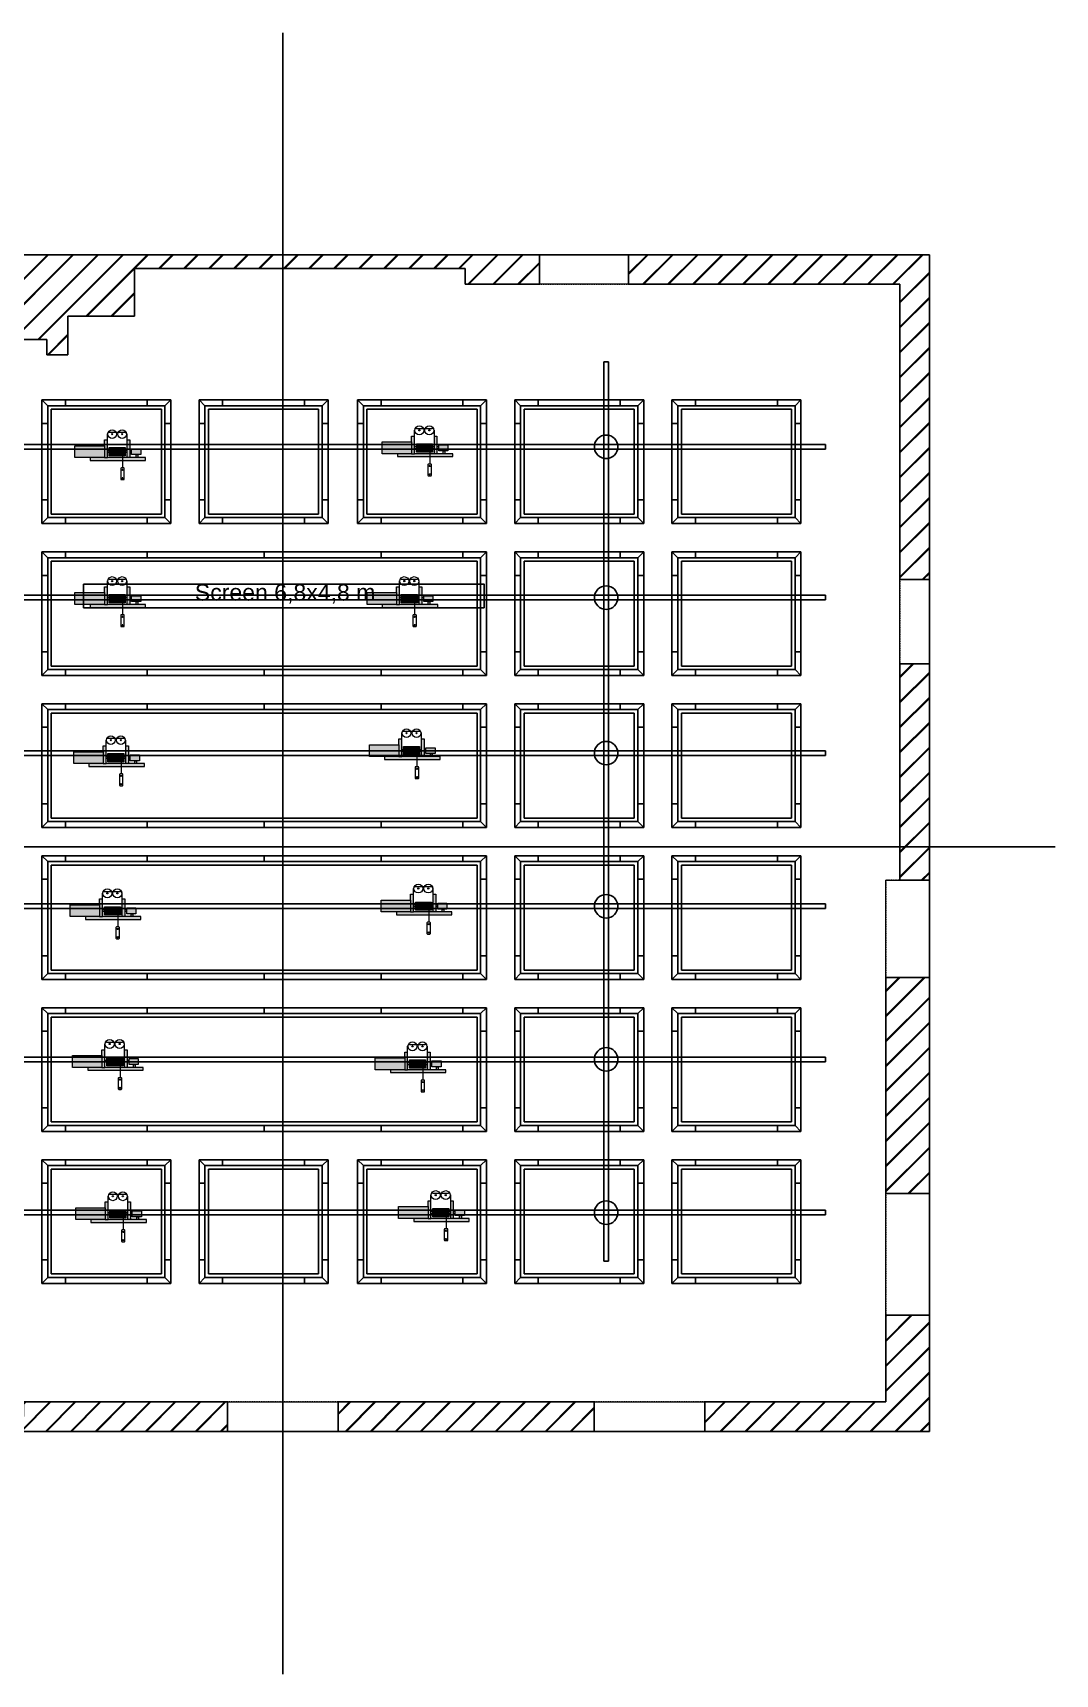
# Model space of a CAD drawing. Header units: millimetres. Extents: x -520232 to 211296, y -156633 to 78411.
# Drawn here: x -449827 to -432467, y -127379 to -99516 of the extents above; entities that cross this region are included whole.
import ezdxf

# ---------------------------------------------------------------- set-up
doc = ezdxf.new("R2010")
doc.units = ezdxf.units.MM
doc.linetypes.add('ACAD_ISO03W100', pattern=[30, 12, -18])
for name, color, linetype in [('Декорации', 10, 'Continuous'), ('Колосники', 7, 'Continuous'), ('Моторы', 7, 'Continuous'), ('Оси', 7, 'Continuous'), ('План планшет1', 7, 'Continuous'), ('Продольный разрез', 7, 'Continuous')]:
    doc.layers.add(name, color=color, linetype=linetype)
doc.styles.get("Standard").update_dxf_attribs({"font": 'arial.ttf', "height": 300})
pattern_1 = [(45, (-481189.7, -125559.94), (-212.132, 212.132), []), (45, (-481179.7, -125559.94), (-212.132, 212.132), []), (45, (-481169.7, -125559.94), (-212.132, 212.132), [])]

# ---------------------------------------------------------------- blocks, each defined once
blk = doc.blocks.new('Лебедка большого зала')
at = {"layer": 'Продольный разрез', "lineweight": 13, "true_color": 0x636466}
h = blk.add_hatch(color=251, dxfattribs=at)
h.dxf.hatch_style = 1
h.paths.add_polyline_path([(21138, 35398), (21088, 35398), (21088, 35298), (21088, 35098), (21138, 35098)])
h.paths.add_polyline_path([(21518, 35398), (21468, 35398), (21468, 35098), (21518, 35098)])
h.paths.add_polyline_path([(21788, 35098), (21518, 35098), (21468, 35098), (21138, 35098), (21088, 35098), (20846, 35098), (20846, 35048), (21788, 35048)])
h.paths.add_polyline_path([(21654, 35146), (21625, 35146), (21625, 35098), (21654, 35098)])
at = {"layer": 'Продольный разрез', "lineweight": 13, "true_color": 0xc7c8ca}
h = blk.add_hatch(color=9, dxfattribs=at)
h.dxf.hatch_style = 1
h.paths.add_polyline_path([(21088, 35298), (20588, 35298), (20588, 35098), (21088, 35098)])
h.paths.add_polyline_path([(21705, 35246), (21549, 35246), (21549, 35146), (21705, 35146)])
at = {"layer": 'Продольный разрез', "lineweight": 13}
h = blk.add_hatch(dxfattribs=at)
h.set_pattern_fill('GOST_WOOD', color=256, scale=5)
h.set_pattern_definition([(90, (-784.154, -3097.286), (30, -2e-15), [50, -10]), (90, (-774.154, -3107.286), (30, -2e-15), [30, -7.5, 15, -7.5]), (90, (-764.154, -3122.286), (30, -2e-15), [50, -10])])
h.paths.add_polyline_path([(21441, 35266), (21169, 35266), (21169, 35126), (21441, 35126)])
for p, q in [((21088, 35298), (21088, 35398)), ((21088, 35398), (21138, 35398)), ((21138, 35098), (21138, 35497)), ((21168, 35527), (21438, 35527)), ((21468, 35497), (21468, 35098)), ((21468, 35398), (21518, 35398)), ((21518, 35398), (21518, 35098)), ((20588, 35098), (20588, 35298)), ((20588, 35298), (21088, 35298)), ((21088, 35298), (21088, 35098)), ((21169, 35213), (21138, 35213)), ((21169, 35183), (21138, 35183)), ((21169, 35126), (21169, 35266)), ((21169, 35266), (21441, 35266)), ((21441, 35126), (21169, 35126)), ((21395, 35126), (21395, 34922)), ((21441, 35266), (21441, 35126)), ((21468, 35213), (21441, 35213)), ((21468, 35183), (21441, 35183)), ((21549, 35213), (21518, 35213)), ((21549, 35183), (21518, 35183)), ((21549, 35146), (21549, 35246)), ((21549, 35246), (21705, 35246)), ((21705, 35146), (21549, 35146)), ((21625, 35098), (21625, 35146)), ((21625, 35146), (21654, 35146)), ((21654, 35146), (21654, 35098)), ((21705, 35246), (21705, 35146)), ((21088, 35098), (20588, 35098)), ((20846, 35098), (20846, 35048)), ((20846, 35048), (21788, 35048)), ((21088, 35098), (21138, 35098)), ((21468, 35098), (21138, 35098)), ((21365, 34912), (21365, 34732)), ((21415, 34922), (21375, 34922)), ((21425, 34732), (21425, 34912)), ((21518, 35098), (21468, 35098)), ((21788, 35098), (21518, 35098)), ((21788, 35048), (21788, 35098)), ((21375, 34722), (21415, 34722))]:
    blk.add_line(p, q, dxfattribs=at)
for centre, radius in [((21219, 35494), 75), ((21219, 35494), 10), ((21389, 35494), 75), ((21389, 35494), 10), ((21395, 34889), 10.8), ((21395, 34748), 10.8)]:
    blk.add_circle(centre, radius, dxfattribs=at)
for centre, radius, start, end in [((21168, 35497), 30, 90, 180), ((21438, 35497), 30, 0, 90), ((21375, 34912), 10, 90, 180), ((21415, 34912), 10, 0, 90), ((21375, 34732), 10, 180, 270), ((21415, 34732), 10, 270, 0)]:
    blk.add_arc(centre, radius, start, end, dxfattribs=at)

msp = doc.modelspace()

# ---------------------------------------------------------------- hatches: boundary and pattern name
at = {"layer": 'План планшет1'}
h = msp.add_hatch(dxfattribs=at)
h.set_pattern_fill('JIS_RC_30', color=254, scale=10, style=0)
h.set_pattern_definition(pattern_1)
h.paths.add_polyline_path([(-441223.348, -103283.299), (-456823.348, -103283.299), (-456823.348, -123258.299), (-434603.348, -123258.299), (-434603.348, -121287.299), (-435341.348, -121287.299), (-435341.348, -122758.299), (-438417.348, -122758.299), (-438417.348, -123258.299), (-440294.348, -123258.299), (-440294.348, -122758.299), (-444642.348, -122758.299), (-444642.348, -123258.299), (-446521.348, -123258.299), (-446521.348, -122758.299), (-449979.348, -122758.299), (-449979.348, -123005.299), (-455222.348, -123005.299), (-455222.348, -122758.299), (-456323.348, -122758.299), (-456323.348, -104720.299), (-449590.348, -104720.299), (-449590.348, -104980.299), (-449231.348, -104980.299), (-449231.348, -104326.299), (-448099.348, -104326.299), (-448099.348, -103515.299), (-442483.348, -103515.299), (-442483.348, -103783.299), (-441223.348, -103783.299)])
h = msp.add_hatch(dxfattribs=at)
h.set_pattern_fill('JIS_RC_30', color=254, scale=10, style=0)
h.set_pattern_definition(pattern_1)
h.paths.add_polyline_path([(-439711.348, -103283.299), (-439711.348, -103783.299), (-435103.348, -103783.299), (-435103.348, -108794.299), (-434603.348, -108794.299), (-434603.348, -103283.299)])
h = msp.add_hatch(dxfattribs=at)
h.set_pattern_fill('JIS_RC_30', color=254, scale=10, style=0)
h.set_pattern_definition(pattern_1)
h.paths.add_polyline_path([(-434603.348, -113899.299), (-434603.348, -110229.299), (-435103.348, -110229.299), (-435103.348, -113899.299)])
h = msp.add_hatch(dxfattribs=at)
h.set_pattern_fill('JIS_RC_30', color=254, scale=10, style=0)
h.set_pattern_definition(pattern_1)
h.paths.add_polyline_path([(-435341.348, -115553.299), (-434603.348, -115553.299), (-434603.348, -119218.299), (-435341.348, -119218.299)])

# ---------------------------------------------------------------- linework, layer by layer
at = {"lineweight": 20}
msp.add_lwpolyline([(-449590.348, -104980.299), (-449590.348, -104720.299), (-456323.348, -104720.299), (-456323.348, -122758.299), (-455222.348, -122758.299), (-455222.348, -123005.299), (-449979.348, -123005.299), (-449979.348, -122758.299), (-435341.348, -122758.299), (-435341.348, -113899.299), (-435103.348, -113899.299), (-435103.348, -103783.299), (-442483.348, -103783.299), (-442483.348, -103515.299), (-448099.348, -103515.299), (-448099.348, -104326.299), (-449231.348, -104326.299), (-449231.348, -104980.299), (-449590.348, -104980.299)], dxfattribs=at)
at = {"layer": 'Декорации', "color": 1, "lineweight": 25}
msp.add_lwpolyline([(-448964.01, -108874.366), (-442164.01, -108874.366), (-442164.01, -109274.366), (-448964.01, -109274.366), (-448964.01, -108874.366)], dxfattribs=at)
at = {"layer": 'Колосники'}
for p, q in [((-449674.033, -107845.299), (-449674.033, -105745.299)), ((-449674.033, -105745.299), (-447484.033, -105745.299)), ((-449574.033, -105845.299), (-449674.033, -105745.299)), ((-449574.033, -107745.299), (-449574.033, -105845.299)), ((-449574.033, -105845.299), (-447584.033, -105845.299)), ((-449274.033, -105845.299), (-449274.033, -105745.299)), ((-447884.033, -105845.299), (-447884.033, -105745.299)), ((-447584.033, -105845.299), (-447484.033, -105745.299)), ((-447584.033, -107745.299), (-447584.033, -105845.299)), ((-447484.033, -105745.299), (-447484.033, -107845.299)), ((-447004.033, -107845.299), (-447004.033, -105745.299)), ((-447004.033, -105745.299), (-444814.033, -105745.299)), ((-446904.033, -105845.299), (-447004.033, -105745.299)), ((-446904.033, -107745.299), (-446904.033, -105845.299)), ((-446904.033, -105845.299), (-444914.033, -105845.299)), ((-446604.033, -105845.299), (-446604.033, -105745.299)), ((-445214.033, -105845.299), (-445214.033, -105745.299)), ((-444914.033, -105845.299), (-444814.033, -105745.299)), ((-444914.033, -107745.299), (-444914.033, -105845.299)), ((-444814.033, -105745.299), (-444814.033, -107845.299)), ((-444314.033, -107845.299), (-444314.033, -105745.299)), ((-444314.033, -105745.299), (-442124.033, -105745.299)), ((-444214.033, -105845.299), (-444314.033, -105745.299)), ((-444214.033, -107745.299), (-444214.033, -105845.299)), ((-444214.033, -105845.299), (-442224.033, -105845.299)), ((-443914.033, -105845.299), (-443914.033, -105745.299)), ((-442524.033, -105845.299), (-442524.033, -105745.299)), ((-442224.033, -105845.299), (-442124.033, -105745.299)), ((-442224.033, -107745.299), (-442224.033, -105845.299)), ((-442124.033, -105745.299), (-442124.033, -107845.299)), ((-441644.033, -107845.299), (-441644.033, -105745.299)), ((-441644.033, -105745.299), (-439454.033, -105745.299)), ((-441544.033, -105845.299), (-441644.033, -105745.299)), ((-441544.033, -107745.299), (-441544.033, -105845.299)), ((-441544.033, -105845.299), (-439554.033, -105845.299)), ((-441244.033, -105845.299), (-441244.033, -105745.299)), ((-439854.033, -105845.299), (-439854.033, -105745.299)), ((-439554.033, -105845.299), (-439454.033, -105745.299)), ((-439554.033, -107745.299), (-439554.033, -105845.299)), ((-439454.033, -105745.299), (-439454.033, -107845.299)), ((-438974.033, -107845.299), (-438974.033, -105745.299)), ((-438974.033, -105745.299), (-436784.033, -105745.299)), ((-438874.033, -105845.299), (-438974.033, -105745.299)), ((-438874.033, -107745.299), (-438874.033, -105845.299)), ((-438874.033, -105845.299), (-436884.033, -105845.299)), ((-438574.033, -105845.299), (-438574.033, -105745.299)), ((-437184.033, -105845.299), (-437184.033, -105745.299)), ((-436884.033, -105845.299), (-436784.033, -105745.299)), ((-436884.033, -107745.299), (-436884.033, -105845.299)), ((-436784.033, -105745.299), (-436784.033, -107845.299)), ((-449574.033, -106145.299), (-449674.033, -106145.299)), ((-449514.033, -105905.299), (-449514.033, -107685.299)), ((-449514.033, -105905.299), (-447644.033, -105905.299)), ((-447644.033, -105905.299), (-447644.033, -107685.299)), ((-447584.033, -106145.299), (-447484.033, -106145.299)), ((-446904.033, -106145.299), (-447004.033, -106145.299)), ((-446844.033, -105905.299), (-446844.033, -107685.299)), ((-446844.033, -105905.299), (-444974.033, -105905.299)), ((-444974.033, -105905.299), (-444974.033, -107685.299)), ((-444914.033, -106145.299), (-444814.033, -106145.299)), ((-444214.033, -106145.299), (-444314.033, -106145.299)), ((-444154.033, -105905.299), (-444154.033, -107685.299)), ((-444154.033, -105905.299), (-442284.033, -105905.299)), ((-442284.033, -105905.299), (-442284.033, -107685.299)), ((-442224.033, -106145.299), (-442124.033, -106145.299)), ((-441544.033, -106145.299), (-441644.033, -106145.299)), ((-441484.033, -105905.299), (-441484.033, -107685.299)), ((-441484.033, -105905.299), (-439614.033, -105905.299)), ((-439614.033, -105905.299), (-439614.033, -107685.299)), ((-439554.033, -106145.299), (-439454.033, -106145.299)), ((-438874.033, -106145.299), (-438974.033, -106145.299)), ((-438814.033, -105905.299), (-438814.033, -107685.299)), ((-438814.033, -105905.299), (-436944.033, -105905.299)), ((-436944.033, -105905.299), (-436944.033, -107685.299)), ((-436884.033, -106145.299), (-436784.033, -106145.299)), ((-449574.033, -107445.299), (-449674.033, -107445.299)), ((-447584.033, -107445.299), (-447484.033, -107445.299)), ((-446904.033, -107445.299), (-447004.033, -107445.299)), ((-444914.033, -107445.299), (-444814.033, -107445.299)), ((-444214.033, -107445.299), (-444314.033, -107445.299)), ((-442224.033, -107445.299), (-442124.033, -107445.299)), ((-441544.033, -107445.299), (-441644.033, -107445.299)), ((-439554.033, -107445.299), (-439454.033, -107445.299)), ((-438874.033, -107445.299), (-438974.033, -107445.299)), ((-436884.033, -107445.299), (-436784.033, -107445.299)), ((-449574.033, -107745.299), (-449674.033, -107845.299)), ((-449574.033, -107745.299), (-447584.033, -107745.299)), ((-449514.033, -107685.299), (-447644.033, -107685.299)), ((-449274.033, -107745.299), (-449274.033, -107845.299)), ((-447884.033, -107745.299), (-447884.033, -107845.299)), ((-447484.033, -107845.299), (-447584.033, -107745.299)), ((-446904.033, -107745.299), (-447004.033, -107845.299)), ((-446904.033, -107745.299), (-444914.033, -107745.299)), ((-446844.033, -107685.299), (-444974.033, -107685.299)), ((-446604.033, -107745.299), (-446604.033, -107845.299)), ((-445214.033, -107745.299), (-445214.033, -107845.299)), ((-444814.033, -107845.299), (-444914.033, -107745.299)), ((-444214.033, -107745.299), (-444314.033, -107845.299)), ((-444214.033, -107745.299), (-442224.033, -107745.299)), ((-444154.033, -107685.299), (-442284.033, -107685.299)), ((-443914.033, -107745.299), (-443914.033, -107845.299)), ((-442524.033, -107745.299), (-442524.033, -107845.299)), ((-442124.033, -107845.299), (-442224.033, -107745.299)), ((-441544.033, -107745.299), (-441644.033, -107845.299)), ((-441544.033, -107745.299), (-439554.033, -107745.299)), ((-441484.033, -107685.299), (-439614.033, -107685.299)), ((-441244.033, -107745.299), (-441244.033, -107845.299)), ((-439854.033, -107745.299), (-439854.033, -107845.299)), ((-439454.033, -107845.299), (-439554.033, -107745.299)), ((-438874.033, -107745.299), (-438974.033, -107845.299)), ((-438874.033, -107745.299), (-436884.033, -107745.299)), ((-438814.033, -107685.299), (-436944.033, -107685.299)), ((-438574.033, -107745.299), (-438574.033, -107845.299)), ((-437184.033, -107745.299), (-437184.033, -107845.299)), ((-436784.033, -107845.299), (-436884.033, -107745.299)), ((-447484.033, -107845.299), (-449674.033, -107845.299)), ((-449674.033, -107845.299), (-449574.033, -107845.299)), ((-444814.033, -107845.299), (-447004.033, -107845.299)), ((-447004.033, -107845.299), (-446904.033, -107845.299)), ((-442124.033, -107845.299), (-444314.033, -107845.299)), ((-444314.033, -107845.299), (-444214.033, -107845.299)), ((-439454.033, -107845.299), (-441644.033, -107845.299)), ((-441644.033, -107845.299), (-441544.033, -107845.299)), ((-436784.033, -107845.299), (-438974.033, -107845.299)), ((-438974.033, -107845.299), (-438874.033, -107845.299)), ((-449674.033, -110425.299), (-449674.033, -108325.299)), ((-449674.033, -108325.299), (-442124.033, -108325.299)), ((-449574.033, -108425.299), (-449674.033, -108325.299)), ((-449274.033, -108425.299), (-449274.033, -108325.299)), ((-447884.033, -108425.299), (-447884.033, -108325.299)), ((-445899.033, -108425.299), (-445899.033, -108325.299)), ((-443914.033, -108425.299), (-443914.033, -108325.299)), ((-442524.033, -108425.299), (-442524.033, -108325.299)), ((-442224.033, -108425.299), (-442124.033, -108325.299)), ((-442124.033, -108325.299), (-442124.033, -110425.299)), ((-441644.033, -110425.299), (-441644.033, -108325.299)), ((-441644.033, -108325.299), (-439454.033, -108325.299)), ((-441544.033, -108425.299), (-441644.033, -108325.299)), ((-441244.033, -108425.299), (-441244.033, -108325.299)), ((-439854.033, -108425.299), (-439854.033, -108325.299)), ((-439554.033, -108425.299), (-439454.033, -108325.299)), ((-439454.033, -108325.299), (-439454.033, -110425.299)), ((-438974.033, -110425.299), (-438974.033, -108325.299)), ((-438974.033, -108325.299), (-436784.033, -108325.299)), ((-438874.033, -108425.299), (-438974.033, -108325.299)), ((-438574.033, -108425.299), (-438574.033, -108325.299)), ((-437184.033, -108425.299), (-437184.033, -108325.299)), ((-436884.033, -108425.299), (-436784.033, -108325.299)), ((-436784.033, -108325.299), (-436784.033, -110425.299)), ((-449574.033, -110325.299), (-449574.033, -108425.299)), ((-449574.033, -108425.299), (-442224.033, -108425.299)), ((-449514.033, -108485.299), (-449514.033, -110265.299)), ((-449514.033, -108485.299), (-442284.033, -108485.299)), ((-442284.033, -108485.299), (-442284.033, -110265.299)), ((-442224.033, -110325.299), (-442224.033, -108425.299)), ((-441544.033, -110325.299), (-441544.033, -108425.299)), ((-441544.033, -108425.299), (-439554.033, -108425.299)), ((-441484.033, -108485.299), (-441484.033, -110265.299)), ((-441484.033, -108485.299), (-439614.033, -108485.299)), ((-439614.033, -108485.299), (-439614.033, -110265.299)), ((-439554.033, -110325.299), (-439554.033, -108425.299)), ((-438874.033, -110325.299), (-438874.033, -108425.299)), ((-438874.033, -108425.299), (-436884.033, -108425.299)), ((-438814.033, -108485.299), (-438814.033, -110265.299)), ((-438814.033, -108485.299), (-436944.033, -108485.299)), ((-436944.033, -108485.299), (-436944.033, -110265.299)), ((-436884.033, -110325.299), (-436884.033, -108425.299)), ((-449574.033, -108725.299), (-449674.033, -108725.299)), ((-442224.033, -108725.299), (-442124.033, -108725.299)), ((-441544.033, -108725.299), (-441644.033, -108725.299)), ((-439554.033, -108725.299), (-439454.033, -108725.299)), ((-438874.033, -108725.299), (-438974.033, -108725.299)), ((-436884.033, -108725.299), (-436784.033, -108725.299)), ((-449574.033, -110025.299), (-449674.033, -110025.299)), ((-442224.033, -110025.299), (-442124.033, -110025.299)), ((-441544.033, -110025.299), (-441644.033, -110025.299)), ((-439554.033, -110025.299), (-439454.033, -110025.299)), ((-438874.033, -110025.299), (-438974.033, -110025.299)), ((-436884.033, -110025.299), (-436784.033, -110025.299)), ((-449574.033, -110325.299), (-449674.033, -110425.299)), ((-449574.033, -110325.299), (-442224.033, -110325.299)), ((-449514.033, -110265.299), (-442284.033, -110265.299)), ((-449274.033, -110325.299), (-449274.033, -110425.299)), ((-447884.033, -110325.299), (-447884.033, -110425.299)), ((-445899.033, -110325.299), (-445899.033, -110425.299)), ((-443914.033, -110325.299), (-443914.033, -110425.299)), ((-442524.033, -110325.299), (-442524.033, -110425.299)), ((-442124.033, -110425.299), (-442224.033, -110325.299)), ((-441544.033, -110325.299), (-441644.033, -110425.299)), ((-441544.033, -110325.299), (-439554.033, -110325.299)), ((-441484.033, -110265.299), (-439614.033, -110265.299)), ((-441244.033, -110325.299), (-441244.033, -110425.299)), ((-439854.033, -110325.299), (-439854.033, -110425.299)), ((-439454.033, -110425.299), (-439554.033, -110325.299)), ((-438874.033, -110325.299), (-438974.033, -110425.299)), ((-438874.033, -110325.299), (-436884.033, -110325.299)), ((-438814.033, -110265.299), (-436944.033, -110265.299)), ((-438574.033, -110325.299), (-438574.033, -110425.299)), ((-437184.033, -110325.299), (-437184.033, -110425.299)), ((-436784.033, -110425.299), (-436884.033, -110325.299)), ((-449674.033, -110425.299), (-442124.033, -110425.299)), ((-439454.033, -110425.299), (-441644.033, -110425.299)), ((-441644.033, -110425.299), (-441544.033, -110425.299)), ((-436784.033, -110425.299), (-438974.033, -110425.299)), ((-438974.033, -110425.299), (-438874.033, -110425.299)), ((-449674.033, -113005.299), (-449674.033, -110905.299)), ((-449674.033, -110905.299), (-442124.033, -110905.299)), ((-449574.033, -111005.299), (-449674.033, -110905.299)), ((-449574.033, -112905.299), (-449574.033, -111005.299)), ((-449574.033, -111005.299), (-442224.033, -111005.299)), ((-449514.033, -111065.299), (-449514.033, -112845.299)), ((-449514.033, -111065.299), (-442284.033, -111065.299)), ((-449274.033, -111005.299), (-449274.033, -110905.299)), ((-447884.033, -111005.299), (-447884.033, -110905.299)), ((-445899.033, -111005.299), (-445899.033, -110905.299)), ((-443914.033, -111005.299), (-443914.033, -110905.299)), ((-442524.033, -111005.299), (-442524.033, -110905.299)), ((-442284.033, -111065.299), (-442284.033, -112845.299)), ((-442224.033, -111005.299), (-442124.033, -110905.299)), ((-442224.033, -112905.299), (-442224.033, -111005.299)), ((-442124.033, -110905.299), (-442124.033, -113005.299)), ((-441644.033, -113005.299), (-441644.033, -110905.299)), ((-441644.033, -110905.299), (-439454.033, -110905.299)), ((-441544.033, -111005.299), (-441644.033, -110905.299)), ((-441544.033, -112905.299), (-441544.033, -111005.299)), ((-441544.033, -111005.299), (-439554.033, -111005.299)), ((-441484.033, -111065.299), (-441484.033, -112845.299)), ((-441484.033, -111065.299), (-439614.033, -111065.299)), ((-441244.033, -111005.299), (-441244.033, -110905.299)), ((-439854.033, -111005.299), (-439854.033, -110905.299)), ((-439614.033, -111065.299), (-439614.033, -112845.299)), ((-439554.033, -111005.299), (-439454.033, -110905.299)), ((-439554.033, -112905.299), (-439554.033, -111005.299)), ((-439454.033, -110905.299), (-439454.033, -113005.299)), ((-438974.033, -113005.299), (-438974.033, -110905.299)), ((-438974.033, -110905.299), (-436784.033, -110905.299)), ((-438874.033, -111005.299), (-438974.033, -110905.299)), ((-438874.033, -112905.299), (-438874.033, -111005.299)), ((-438874.033, -111005.299), (-436884.033, -111005.299)), ((-438814.033, -111065.299), (-438814.033, -112845.299)), ((-438814.033, -111065.299), (-436944.033, -111065.299)), ((-438574.033, -111005.299), (-438574.033, -110905.299)), ((-437184.033, -111005.299), (-437184.033, -110905.299)), ((-436944.033, -111065.299), (-436944.033, -112845.299)), ((-436884.033, -111005.299), (-436784.033, -110905.299)), ((-436884.033, -112905.299), (-436884.033, -111005.299)), ((-436784.033, -110905.299), (-436784.033, -113005.299)), ((-449574.033, -111305.299), (-449674.033, -111305.299)), ((-442224.033, -111305.299), (-442124.033, -111305.299)), ((-441544.033, -111305.299), (-441644.033, -111305.299)), ((-439554.033, -111305.299), (-439454.033, -111305.299)), ((-438874.033, -111305.299), (-438974.033, -111305.299)), ((-436884.033, -111305.299), (-436784.033, -111305.299)), ((-449574.033, -112605.299), (-449674.033, -112605.299)), ((-449514.033, -112845.299), (-442284.033, -112845.299)), ((-442224.033, -112605.299), (-442124.033, -112605.299)), ((-441544.033, -112605.299), (-441644.033, -112605.299)), ((-441484.033, -112845.299), (-439614.033, -112845.299)), ((-439554.033, -112605.299), (-439454.033, -112605.299)), ((-438874.033, -112605.299), (-438974.033, -112605.299)), ((-438814.033, -112845.299), (-436944.033, -112845.299)), ((-436884.033, -112605.299), (-436784.033, -112605.299)), ((-449574.033, -112905.299), (-449674.033, -113005.299)), ((-449674.033, -113005.299), (-442124.033, -113005.299)), ((-449574.033, -112905.299), (-442224.033, -112905.299)), ((-449274.033, -112905.299), (-449274.033, -113005.299)), ((-447884.033, -112905.299), (-447884.033, -113005.299)), ((-445899.033, -112905.299), (-445899.033, -113005.299)), ((-443914.033, -112905.299), (-443914.033, -113005.299)), ((-442524.033, -112905.299), (-442524.033, -113005.299)), ((-442124.033, -113005.299), (-442224.033, -112905.299)), ((-441544.033, -112905.299), (-441644.033, -113005.299)), ((-439454.033, -113005.299), (-441644.033, -113005.299)), ((-441644.033, -113005.299), (-441544.033, -113005.299)), ((-441544.033, -112905.299), (-439554.033, -112905.299)), ((-441244.033, -112905.299), (-441244.033, -113005.299)), ((-439854.033, -112905.299), (-439854.033, -113005.299)), ((-439454.033, -113005.299), (-439554.033, -112905.299)), ((-438874.033, -112905.299), (-438974.033, -113005.299)), ((-436784.033, -113005.299), (-438974.033, -113005.299)), ((-438974.033, -113005.299), (-438874.033, -113005.299)), ((-438874.033, -112905.299), (-436884.033, -112905.299)), ((-438574.033, -112905.299), (-438574.033, -113005.299)), ((-437184.033, -112905.299), (-437184.033, -113005.299)), ((-436784.033, -113005.299), (-436884.033, -112905.299)), ((-449674.033, -115585.299), (-449674.033, -113485.299)), ((-449674.033, -113485.299), (-442124.033, -113485.299)), ((-449574.033, -113585.299), (-449674.033, -113485.299)), ((-449574.033, -115485.299), (-449574.033, -113585.299)), ((-449574.033, -113585.299), (-442224.033, -113585.299)), ((-449514.033, -113645.299), (-449514.033, -115425.299)), ((-449514.033, -113645.299), (-442284.033, -113645.299)), ((-449274.033, -113585.299), (-449274.033, -113485.299)), ((-447884.033, -113585.299), (-447884.033, -113485.299)), ((-445899.033, -113585.299), (-445899.033, -113485.299)), ((-443914.033, -113585.299), (-443914.033, -113485.299)), ((-442524.033, -113585.299), (-442524.033, -113485.299)), ((-442284.033, -113645.299), (-442284.033, -115425.299)), ((-442224.033, -113585.299), (-442124.033, -113485.299)), ((-442224.033, -115485.299), (-442224.033, -113585.299)), ((-442124.033, -113485.299), (-442124.033, -115585.299)), ((-441644.033, -115585.299), (-441644.033, -113485.299)), ((-441644.033, -113485.299), (-439454.033, -113485.299)), ((-441544.033, -113585.299), (-441644.033, -113485.299)), ((-441544.033, -115485.299), (-441544.033, -113585.299)), ((-441544.033, -113585.299), (-439554.033, -113585.299)), ((-441484.033, -113645.299), (-441484.033, -115425.299)), ((-441484.033, -113645.299), (-439614.033, -113645.299)), ((-441244.033, -113585.299), (-441244.033, -113485.299)), ((-439854.033, -113585.299), (-439854.033, -113485.299)), ((-439614.033, -113645.299), (-439614.033, -115425.299)), ((-439554.033, -113585.299), (-439454.033, -113485.299)), ((-439554.033, -115485.299), (-439554.033, -113585.299)), ((-439454.033, -113485.299), (-439454.033, -115585.299)), ((-438974.033, -115585.299), (-438974.033, -113485.299)), ((-438974.033, -113485.299), (-436784.033, -113485.299)), ((-438874.033, -113585.299), (-438974.033, -113485.299)), ((-438874.033, -115485.299), (-438874.033, -113585.299)), ((-438874.033, -113585.299), (-436884.033, -113585.299)), ((-438814.033, -113645.299), (-438814.033, -115425.299)), ((-438814.033, -113645.299), (-436944.033, -113645.299)), ((-438574.033, -113585.299), (-438574.033, -113485.299)), ((-437184.033, -113585.299), (-437184.033, -113485.299)), ((-436944.033, -113645.299), (-436944.033, -115425.299)), ((-436884.033, -113585.299), (-436784.033, -113485.299)), ((-436884.033, -115485.299), (-436884.033, -113585.299)), ((-436784.033, -113485.299), (-436784.033, -115585.299)), ((-449574.033, -113885.299), (-449674.033, -113885.299)), ((-442224.033, -113885.299), (-442124.033, -113885.299)), ((-441544.033, -113885.299), (-441644.033, -113885.299)), ((-439554.033, -113885.299), (-439454.033, -113885.299)), ((-438874.033, -113885.299), (-438974.033, -113885.299)), ((-436884.033, -113885.299), (-436784.033, -113885.299)), ((-449574.033, -115185.299), (-449674.033, -115185.299)), ((-442224.033, -115185.299), (-442124.033, -115185.299)), ((-441544.033, -115185.299), (-441644.033, -115185.299)), ((-439554.033, -115185.299), (-439454.033, -115185.299)), ((-438874.033, -115185.299), (-438974.033, -115185.299)), ((-436884.033, -115185.299), (-436784.033, -115185.299)), ((-449574.033, -115485.299), (-449674.033, -115585.299)), ((-449674.033, -115585.299), (-442124.033, -115585.299)), ((-449574.033, -115485.299), (-442224.033, -115485.299)), ((-449514.033, -115425.299), (-442284.033, -115425.299)), ((-449274.033, -115485.299), (-449274.033, -115585.299)), ((-447884.033, -115485.299), (-447884.033, -115585.299)), ((-445899.033, -115485.299), (-445899.033, -115585.299)), ((-443914.033, -115485.299), (-443914.033, -115585.299)), ((-442524.033, -115485.299), (-442524.033, -115585.299)), ((-442124.033, -115585.299), (-442224.033, -115485.299)), ((-441544.033, -115485.299), (-441644.033, -115585.299)), ((-439454.033, -115585.299), (-441644.033, -115585.299)), ((-441644.033, -115585.299), (-441544.033, -115585.299)), ((-441544.033, -115485.299), (-439554.033, -115485.299)), ((-441484.033, -115425.299), (-439614.033, -115425.299)), ((-441244.033, -115485.299), (-441244.033, -115585.299)), ((-439854.033, -115485.299), (-439854.033, -115585.299)), ((-439454.033, -115585.299), (-439554.033, -115485.299)), ((-438874.033, -115485.299), (-438974.033, -115585.299)), ((-436784.033, -115585.299), (-438974.033, -115585.299)), ((-438974.033, -115585.299), (-438874.033, -115585.299)), ((-438874.033, -115485.299), (-436884.033, -115485.299)), ((-438814.033, -115425.299), (-436944.033, -115425.299)), ((-438574.033, -115485.299), (-438574.033, -115585.299)), ((-437184.033, -115485.299), (-437184.033, -115585.299)), ((-436784.033, -115585.299), (-436884.033, -115485.299)), ((-449674.033, -118165.299), (-449674.033, -116065.299)), ((-449674.033, -116065.299), (-442124.033, -116065.299)), ((-449574.033, -116165.299), (-449674.033, -116065.299)), ((-449574.033, -118065.299), (-449574.033, -116165.299)), ((-449574.033, -116165.299), (-442224.033, -116165.299)), ((-449274.033, -116165.299), (-449274.033, -116065.299)), ((-447884.033, -116165.299), (-447884.033, -116065.299)), ((-445899.033, -116165.299), (-445899.033, -116065.299)), ((-443914.033, -116165.299), (-443914.033, -116065.299)), ((-442524.033, -116165.299), (-442524.033, -116065.299)), ((-442224.033, -116165.299), (-442124.033, -116065.299)), ((-442224.033, -118065.299), (-442224.033, -116165.299)), ((-442124.033, -116065.299), (-442124.033, -118165.299)), ((-441644.033, -118165.299), (-441644.033, -116065.299)), ((-441644.033, -116065.299), (-439454.033, -116065.299)), ((-441544.033, -116165.299), (-441644.033, -116065.299)), ((-441544.033, -118065.299), (-441544.033, -116165.299)), ((-441544.033, -116165.299), (-439554.033, -116165.299)), ((-441244.033, -116165.299), (-441244.033, -116065.299)), ((-439854.033, -116165.299), (-439854.033, -116065.299)), ((-439554.033, -116165.299), (-439454.033, -116065.299)), ((-439554.033, -118065.299), (-439554.033, -116165.299)), ((-439454.033, -116065.299), (-439454.033, -118165.299)), ((-438974.033, -118165.299), (-438974.033, -116065.299)), ((-438974.033, -116065.299), (-436784.033, -116065.299)), ((-438874.033, -116165.299), (-438974.033, -116065.299)), ((-438874.033, -118065.299), (-438874.033, -116165.299)), ((-438874.033, -116165.299), (-436884.033, -116165.299)), ((-438574.033, -116165.299), (-438574.033, -116065.299)), ((-437184.033, -116165.299), (-437184.033, -116065.299)), ((-436884.033, -116165.299), (-436784.033, -116065.299)), ((-436884.033, -118065.299), (-436884.033, -116165.299)), ((-436784.033, -116065.299), (-436784.033, -118165.299)), ((-449574.033, -116465.299), (-449674.033, -116465.299)), ((-449514.033, -116225.299), (-449514.033, -118005.299)), ((-449514.033, -116225.299), (-442284.033, -116225.299)), ((-442284.033, -116225.299), (-442284.033, -118005.299)), ((-442224.033, -116465.299), (-442124.033, -116465.299)), ((-441544.033, -116465.299), (-441644.033, -116465.299)), ((-441484.033, -116225.299), (-441484.033, -118005.299)), ((-441484.033, -116225.299), (-439614.033, -116225.299)), ((-439614.033, -116225.299), (-439614.033, -118005.299)), ((-439554.033, -116465.299), (-439454.033, -116465.299)), ((-438874.033, -116465.299), (-438974.033, -116465.299)), ((-438814.033, -116225.299), (-438814.033, -118005.299)), ((-438814.033, -116225.299), (-436944.033, -116225.299)), ((-436944.033, -116225.299), (-436944.033, -118005.299)), ((-436884.033, -116465.299), (-436784.033, -116465.299)), ((-449574.033, -117765.299), (-449674.033, -117765.299)), ((-442224.033, -117765.299), (-442124.033, -117765.299)), ((-441544.033, -117765.299), (-441644.033, -117765.299)), ((-439554.033, -117765.299), (-439454.033, -117765.299)), ((-438874.033, -117765.299), (-438974.033, -117765.299)), ((-436884.033, -117765.299), (-436784.033, -117765.299)), ((-449574.033, -118065.299), (-449674.033, -118165.299)), ((-449574.033, -118065.299), (-442224.033, -118065.299)), ((-449514.033, -118005.299), (-442284.033, -118005.299)), ((-449274.033, -118065.299), (-449274.033, -118165.299)), ((-447884.033, -118065.299), (-447884.033, -118165.299)), ((-445899.033, -118065.299), (-445899.033, -118165.299)), ((-443914.033, -118065.299), (-443914.033, -118165.299)), ((-442524.033, -118065.299), (-442524.033, -118165.299)), ((-442124.033, -118165.299), (-442224.033, -118065.299)), ((-441544.033, -118065.299), (-441644.033, -118165.299)), ((-441544.033, -118065.299), (-439554.033, -118065.299)), ((-441484.033, -118005.299), (-439614.033, -118005.299)), ((-441244.033, -118065.299), (-441244.033, -118165.299)), ((-439854.033, -118065.299), (-439854.033, -118165.299)), ((-439454.033, -118165.299), (-439554.033, -118065.299)), ((-438874.033, -118065.299), (-438974.033, -118165.299)), ((-438874.033, -118065.299), (-436884.033, -118065.299)), ((-438814.033, -118005.299), (-436944.033, -118005.299)), ((-438574.033, -118065.299), (-438574.033, -118165.299)), ((-437184.033, -118065.299), (-437184.033, -118165.299)), ((-436784.033, -118165.299), (-436884.033, -118065.299)), ((-449674.033, -118165.299), (-442124.033, -118165.299)), ((-439454.033, -118165.299), (-441644.033, -118165.299)), ((-441644.033, -118165.299), (-441544.033, -118165.299)), ((-436784.033, -118165.299), (-438974.033, -118165.299)), ((-438974.033, -118165.299), (-438874.033, -118165.299)), ((-449674.033, -120745.299), (-449674.033, -118645.299)), ((-449674.033, -118645.299), (-447484.033, -118645.299)), ((-449574.033, -118745.299), (-449674.033, -118645.299)), ((-449274.033, -118745.299), (-449274.033, -118645.299)), ((-447884.033, -118745.299), (-447884.033, -118645.299)), ((-447584.033, -118745.299), (-447484.033, -118645.299)), ((-447484.033, -118645.299), (-447484.033, -120745.299)), ((-447004.033, -120745.299), (-447004.033, -118645.299)), ((-447004.033, -118645.299), (-444814.033, -118645.299)), ((-446904.033, -118745.299), (-447004.033, -118645.299)), ((-446604.033, -118745.299), (-446604.033, -118645.299)), ((-445214.033, -118745.299), (-445214.033, -118645.299)), ((-444914.033, -118745.299), (-444814.033, -118645.299)), ((-444814.033, -118645.299), (-444814.033, -120745.299)), ((-444314.033, -120745.299), (-444314.033, -118645.299)), ((-444314.033, -118645.299), (-442124.033, -118645.299)), ((-444214.033, -118745.299), (-444314.033, -118645.299)), ((-443914.033, -118745.299), (-443914.033, -118645.299)), ((-442524.033, -118745.299), (-442524.033, -118645.299)), ((-442224.033, -118745.299), (-442124.033, -118645.299)), ((-442124.033, -118645.299), (-442124.033, -120745.299)), ((-441644.033, -120745.299), (-441644.033, -118645.299)), ((-441644.033, -118645.299), (-439454.033, -118645.299)), ((-441544.033, -118745.299), (-441644.033, -118645.299)), ((-441244.033, -118745.299), (-441244.033, -118645.299)), ((-439854.033, -118745.299), (-439854.033, -118645.299)), ((-439554.033, -118745.299), (-439454.033, -118645.299)), ((-439454.033, -118645.299), (-439454.033, -120745.299)), ((-438974.033, -120745.299), (-438974.033, -118645.299)), ((-438974.033, -118645.299), (-436784.033, -118645.299)), ((-438874.033, -118745.299), (-438974.033, -118645.299)), ((-438574.033, -118745.299), (-438574.033, -118645.299)), ((-437184.033, -118745.299), (-437184.033, -118645.299)), ((-436884.033, -118745.299), (-436784.033, -118645.299)), ((-436784.033, -118645.299), (-436784.033, -120745.299)), ((-449574.033, -120645.299), (-449574.033, -118745.299)), ((-449574.033, -118745.299), (-447584.033, -118745.299)), ((-449514.033, -118805.299), (-449514.033, -120585.299)), ((-449514.033, -118805.299), (-447644.033, -118805.299)), ((-447644.033, -118805.299), (-447644.033, -120585.299)), ((-447584.033, -120645.299), (-447584.033, -118745.299)), ((-446904.033, -120645.299), (-446904.033, -118745.299)), ((-446904.033, -118745.299), (-444914.033, -118745.299)), ((-446844.033, -118805.299), (-446844.033, -120585.299)), ((-446844.033, -118805.299), (-444974.033, -118805.299)), ((-444974.033, -118805.299), (-444974.033, -120585.299)), ((-444914.033, -120645.299), (-444914.033, -118745.299)), ((-444214.033, -120645.299), (-444214.033, -118745.299)), ((-444214.033, -118745.299), (-442224.033, -118745.299)), ((-444154.033, -118805.299), (-444154.033, -120585.299)), ((-444154.033, -118805.299), (-442284.033, -118805.299)), ((-442284.033, -118805.299), (-442284.033, -120585.299)), ((-442224.033, -120645.299), (-442224.033, -118745.299)), ((-441544.033, -120645.299), (-441544.033, -118745.299)), ((-441544.033, -118745.299), (-439554.033, -118745.299)), ((-441484.033, -118805.299), (-441484.033, -120585.299)), ((-441484.033, -118805.299), (-439614.033, -118805.299)), ((-439614.033, -118805.299), (-439614.033, -120585.299)), ((-439554.033, -120645.299), (-439554.033, -118745.299)), ((-438874.033, -120645.299), (-438874.033, -118745.299)), ((-438874.033, -118745.299), (-436884.033, -118745.299)), ((-438814.033, -118805.299), (-438814.033, -120585.299)), ((-438814.033, -118805.299), (-436944.033, -118805.299)), ((-436944.033, -118805.299), (-436944.033, -120585.299)), ((-436884.033, -120645.299), (-436884.033, -118745.299)), ((-449574.033, -119045.299), (-449674.033, -119045.299)), ((-447584.033, -119045.299), (-447484.033, -119045.299)), ((-446904.033, -119045.299), (-447004.033, -119045.299)), ((-444914.033, -119045.299), (-444814.033, -119045.299)), ((-444214.033, -119045.299), (-444314.033, -119045.299)), ((-442224.033, -119045.299), (-442124.033, -119045.299)), ((-441544.033, -119045.299), (-441644.033, -119045.299)), ((-439554.033, -119045.299), (-439454.033, -119045.299)), ((-438874.033, -119045.299), (-438974.033, -119045.299)), ((-436884.033, -119045.299), (-436784.033, -119045.299)), ((-449574.033, -120345.299), (-449674.033, -120345.299)), ((-447584.033, -120345.299), (-447484.033, -120345.299)), ((-446904.033, -120345.299), (-447004.033, -120345.299)), ((-444914.033, -120345.299), (-444814.033, -120345.299)), ((-444214.033, -120345.299), (-444314.033, -120345.299)), ((-442224.033, -120345.299), (-442124.033, -120345.299)), ((-441544.033, -120345.299), (-441644.033, -120345.299)), ((-439554.033, -120345.299), (-439454.033, -120345.299)), ((-438874.033, -120345.299), (-438974.033, -120345.299)), ((-436884.033, -120345.299), (-436784.033, -120345.299)), ((-449574.033, -120645.299), (-449674.033, -120745.299)), ((-449574.033, -120645.299), (-447584.033, -120645.299)), ((-449514.033, -120585.299), (-447644.033, -120585.299)), ((-449274.033, -120645.299), (-449274.033, -120745.299)), ((-447884.033, -120645.299), (-447884.033, -120745.299)), ((-447484.033, -120745.299), (-447584.033, -120645.299)), ((-446904.033, -120645.299), (-447004.033, -120745.299)), ((-446904.033, -120645.299), (-444914.033, -120645.299)), ((-446844.033, -120585.299), (-444974.033, -120585.299)), ((-446604.033, -120645.299), (-446604.033, -120745.299)), ((-445214.033, -120645.299), (-445214.033, -120745.299)), ((-444814.033, -120745.299), (-444914.033, -120645.299)), ((-444214.033, -120645.299), (-444314.033, -120745.299)), ((-444214.033, -120645.299), (-442224.033, -120645.299)), ((-444154.033, -120585.299), (-442284.033, -120585.299)), ((-443914.033, -120645.299), (-443914.033, -120745.299)), ((-442524.033, -120645.299), (-442524.033, -120745.299)), ((-442124.033, -120745.299), (-442224.033, -120645.299)), ((-441544.033, -120645.299), (-441644.033, -120745.299)), ((-441544.033, -120645.299), (-439554.033, -120645.299)), ((-441484.033, -120585.299), (-439614.033, -120585.299)), ((-441244.033, -120645.299), (-441244.033, -120745.299)), ((-439854.033, -120645.299), (-439854.033, -120745.299)), ((-439454.033, -120745.299), (-439554.033, -120645.299)), ((-438874.033, -120645.299), (-438974.033, -120745.299)), ((-438874.033, -120645.299), (-436884.033, -120645.299)), ((-438814.033, -120585.299), (-436944.033, -120585.299)), ((-438574.033, -120645.299), (-438574.033, -120745.299)), ((-437184.033, -120645.299), (-437184.033, -120745.299)), ((-436784.033, -120745.299), (-436884.033, -120645.299)), ((-447484.033, -120745.299), (-449674.033, -120745.299)), ((-449674.033, -120745.299), (-449574.033, -120745.299)), ((-444814.033, -120745.299), (-447004.033, -120745.299)), ((-447004.033, -120745.299), (-446904.033, -120745.299)), ((-442124.033, -120745.299), (-444314.033, -120745.299)), ((-444314.033, -120745.299), (-444214.033, -120745.299)), ((-439454.033, -120745.299), (-441644.033, -120745.299)), ((-441644.033, -120745.299), (-441544.033, -120745.299)), ((-436784.033, -120745.299), (-438974.033, -120745.299)), ((-438974.033, -120745.299), (-438874.033, -120745.299))]:
    msp.add_line(p, q, dxfattribs=at)
at = {"layer": 'Моторы', "color": 6}
for p, q in [((-440131.336, -120368.299), (-440131.336, -105098.299)), ((-440131.336, -105098.299), (-440051.336, -105098.299)), ((-440051.336, -105098.299), (-440051.336, -120368.299)), ((-454868.348, -106503.299), (-436368.348, -106503.299)), ((-436368.348, -106583.299), (-454868.348, -106583.299)), ((-436368.348, -106503.299), (-436368.348, -106583.299)), ((-454868.348, -109063.299), (-436368.348, -109063.299)), ((-436368.348, -109143.299), (-454868.348, -109143.299)), ((-436368.348, -109063.299), (-436368.348, -109143.299)), ((-454868.348, -111703.299), (-436368.348, -111703.299)), ((-436368.348, -111703.299), (-436368.348, -111783.299)), ((-436368.348, -111783.299), (-454868.348, -111783.299)), ((-454868.348, -114303.299), (-436368.348, -114303.299)), ((-436368.348, -114383.299), (-454868.348, -114383.299)), ((-436368.348, -114303.299), (-436368.348, -114383.299)), ((-454868.348, -116903.299), (-436368.348, -116903.299)), ((-436368.348, -116983.299), (-454868.348, -116983.299)), ((-436368.348, -116903.299), (-436368.348, -116983.299)), ((-454868.348, -119503.299), (-436368.348, -119503.299)), ((-436368.348, -119503.299), (-436368.348, -119583.299)), ((-436368.348, -119583.299), (-454868.348, -119583.299)), ((-440051.336, -120368.299), (-440131.336, -120368.299))]:
    msp.add_line(p, q, dxfattribs=at)
for centre in [(-440091.336, -106543.299), (-440091.336, -109103.299), (-440091.336, -111743.299), (-440091.336, -114343.299), (-440091.336, -116943.299), (-440091.336, -119543.299)]:
    msp.add_circle(centre, 200, dxfattribs=at)
at = {"layer": 'Оси'}
for p, q in [((-445581.848, -99515.504), (-445581.848, -127379.172)), ((-432466.531, -113334.799), (-461731.274, -113334.799))]:
    msp.add_line(p, q, dxfattribs=at)
at = {"layer": 'План планшет1', "color": 254}
for p, q in [((-441223.348, -103283.299), (-456823.348, -103283.299)), ((-441223.348, -103783.299), (-441223.348, -103283.299)), ((-441223.348, -103283.299), (-439711.348, -103283.299)), ((-439711.348, -103283.299), (-439711.348, -103783.299)), ((-439711.348, -103283.299), (-434603.348, -103283.299)), ((-434603.348, -108794.299), (-434603.348, -103283.299)), ((-448099.348, -104326.299), (-448099.348, -103515.299)), ((-448099.348, -103515.299), (-442483.348, -103515.299)), ((-442483.348, -103515.299), (-442483.348, -103783.299)), ((-442483.348, -103783.299), (-441223.348, -103783.299)), ((-439711.348, -103783.299), (-435103.348, -103783.299)), ((-435103.348, -103783.299), (-435103.348, -108794.299)), ((-449231.348, -104980.299), (-449231.348, -104326.299)), ((-449231.348, -104326.299), (-448099.348, -104326.299)), ((-456323.348, -104720.299), (-449590.348, -104720.299)), ((-449590.348, -104720.299), (-449590.348, -104980.299)), ((-449590.348, -104980.299), (-449590.348, -104980.299)), ((-449590.348, -104980.299), (-449231.348, -104980.299)), ((-435103.348, -108794.299), (-434603.348, -108794.299)), ((-434603.348, -108794.299), (-434603.348, -110229.299)), ((-434603.348, -110229.299), (-435103.348, -110229.299)), ((-435103.348, -110229.299), (-435103.348, -113899.299)), ((-434603.348, -113899.299), (-434603.348, -110229.299)), ((-435341.348, -113899.299), (-435341.348, -113899.299)), ((-435103.348, -113899.299), (-434603.348, -113899.299)), ((-434603.348, -115553.299), (-434603.348, -113899.299)), ((-435341.348, -115553.299), (-434603.348, -115553.299)), ((-435341.348, -115553.299), (-435341.348, -119218.299)), ((-434603.348, -115553.299), (-434603.348, -119218.299)), ((-435341.348, -119218.299), (-434603.348, -119218.299)), ((-434603.348, -121287.299), (-434603.348, -119218.299)), ((-435341.348, -121287.299), (-434603.348, -121287.299)), ((-435341.348, -122758.299), (-435341.348, -121287.299)), ((-434603.348, -121287.299), (-434603.348, -123258.299)), ((-446521.348, -122758.299), (-449979.348, -122758.299)), ((-446521.348, -123258.299), (-446521.348, -122758.299)), ((-440294.348, -122758.299), (-444642.348, -122758.299)), ((-444642.348, -122758.299), (-444642.348, -123258.299)), ((-440294.348, -123258.299), (-440294.348, -122758.299)), ((-435341.348, -122758.299), (-438417.348, -122758.299)), ((-438417.348, -122758.299), (-438417.348, -123258.299)), ((-434603.348, -123258.299), (-456823.348, -123258.299)), ((-444642.348, -123258.299), (-446521.348, -123258.299)), ((-438417.348, -123258.299), (-440294.348, -123258.299))]:
    msp.add_line(p, q, dxfattribs=at)
at = {"layer": 'План планшет1', "color": 254, "linetype": 'ACAD_ISO03W100'}
for p, q in [((-441223.348, -103783.299), (-439711.348, -103783.299)), ((-435103.348, -108794.299), (-435103.348, -110229.299)), ((-435341.348, -113899.299), (-435103.348, -113899.299)), ((-435341.348, -113899.299), (-435341.348, -115553.299)), ((-435341.348, -119218.299), (-435341.348, -121287.299)), ((-446521.348, -122758.299), (-444642.348, -122758.299)), ((-440294.348, -122758.299), (-438417.348, -122758.299))]:
    msp.add_line(p, q, dxfattribs=at)

# ---------------------------------------------------------------- block references
at = {"layer": 'Декорации', "color": 5, "lineweight": 50}
for p in [(-469698.67, -141822.172), (-464482.298, -141758.211), (-469698.67, -144316.677), (-464738.317, -144316.677), (-469720.905, -147017.826), (-464699.796, -146897.88), (-469780.919, -149616.657), (-464499.752, -149536.692), (-469740.91, -152175.504), (-464599.774, -152215.486), (-469686.685, -154760.02), (-464204.3, -154740.097)]:
    msp.add_blockref('Лебедка большого зала', p, dxfattribs=at)

# ---------------------------------------------------------------- texts
at = {"layer": 'Декорации', "color": 1, "lineweight": 25, "insert": (-448964.01, -108874.366), "char_height": 280, "attachment_point": 1}
msp.add_mtext_dynamic_manual_height_columns('\\pi1888.6;Screen 6,8x4,8 m', width=6800, gutter_width=1500, heights=[0], dxfattribs=at)

doc.saveas('drawing.dxf')
